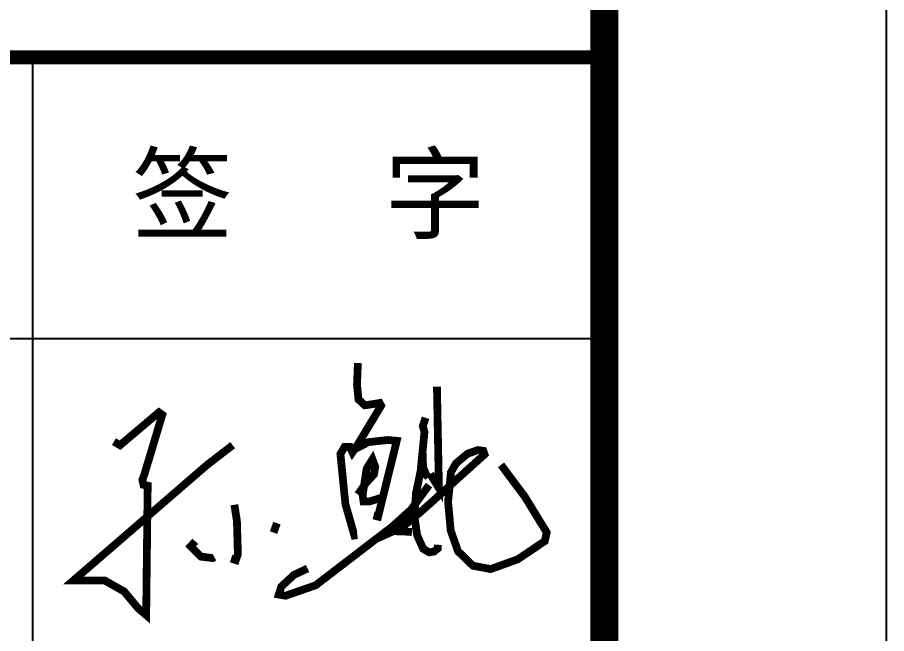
# Model space of a CAD drawing. Extents: x -17471 to 313636, y -71590 to 757901.
# Drawn here: x 310556 to 313636, y 316568 to 318751 of the extents above; entities that cross this region are included whole.
import ezdxf

# ---------------------------------------------------------------- set-up
doc = ezdxf.new("R2010")
doc.units = 0
doc.header["$LTSCALE"] = 1000
doc.header["$MEASUREMENT"] = 0
for name, color, linetype in [('1505', 2, 'Continuous'), ('PUB_TITLE', 4, 'Continuous'), ('图框', 7, 'Continuous')]:
    doc.layers.add(name, color=color, linetype=linetype)
doc.layers.add('修改', color=7, linetype='Continuous', lineweight=20)
doc.styles.add('STYLE-黑体', font='simhei.ttf')

# ---------------------------------------------------------------- blocks, each defined once
blk = doc.blocks.new('5555')
at = {"layer": '修改', "color": 1, "const_width": 750}
for points in [[(2546225, -869415), (2546141, -871490), (2546284, -872921), (2546892, -873483), (2547353, -873421), (2548330, -873265), (2548330, -873265), (2548464, -873530), (2546131, -877395), (2545700, -878022), (2545455, -877483), (2544954, -877483), (2544541, -878175), (2545024, -883015), (2545889, -886026), (2545889, -886026), (2546173, -885988)], [(2553842, -871686), (2554034, -881467), (2553203, -880091)], [(2522716, -876986), (2523307, -877329), (2527057, -874161), (2527376, -874398), (2525673, -880071), (2525460, -880674), (2525567, -881147), (2525969, -881229), (2525824, -893691), (2525038, -893023), (2523701, -891421), (2521816, -890353), (2518817, -890353), (2531694, -879226), (2534158, -877327)], [(2552744, -874687), (2552478, -875485), (2552640, -876061), (2552271, -879813), (2551827, -881934), (2551665, -884135), (2551931, -885996), (2552522, -887311), (2553108, -887654), (2553573, -887567), (2553914, -887284), (2553928, -886921)], [(2545915, -877708), (2547248, -877032), (2549110, -876828), (2549966, -876910), (2549748, -877820), (2548171, -884205), (2547736, -884097)], [(2548009, -886338), (2549639, -885613), (2550404, -885303), (2552445, -883610), (2556119, -880300), (2558144, -878476), (2558428, -878219), (2558316, -877868), (2557803, -877796), (2556786, -878149), (2555672, -879093), (2555192, -879934), (2554915, -882771), (2555166, -885531), (2555870, -887541), (2557317, -888942), (2559021, -889258), (2561621, -888324), (2564234, -886571), (2564424, -885738), (2562327, -882313), (2560017, -879222)], [(2552456, -877937), (2552509, -879438), (2552793, -880162), (2553011, -880429)], [(2546228, -882073), (2547016, -880960), (2547777, -880131), (2547900, -879412), (2547628, -878692), (2547071, -879588), (2546679, -882105), (2546773, -882759), (2547300, -882759), (2548474, -882399), (2548609, -882432)], [(2541379, -889203), (2540053, -889824), (2538845, -890950), (2538602, -891716), (2539269, -891824), (2542160, -890818), (2549533, -885171), (2551342, -883541), (2553086, -881169)], [(2534323, -883065), (2534568, -884614), (2534661, -887828), (2534463, -888399), (2534008, -888248)], [(2538421, -884840), (2538097, -885745)], [(2548009, -886338), (2549639, -885613), (2550577, -885631), (2551434, -885695)], [(2530557, -886583), (2530115, -887061), (2531094, -888062), (2532236, -888202), (2532236, -888202), (2532398, -888111)]]:
    blk.add_lwpolyline(points, dxfattribs=at)
blk = doc.blocks.new('A$C12B23ACB')
at = {"xscale": 0.05512500554323196, "yscale": 0.05512500554323196, "zscale": 0.05512500554323196}
blk.add_blockref('5555', (-135647.2, 47796.9), dxfattribs=at)
blk = doc.blocks.new('结构图签1')
at = {"layer": '图框', "color": 0}
blk.add_line((333761.4, 48652.6), (339770.6, 48652.6), dxfattribs=at)
blk.add_line((333761.4, 48652.6), (339770.6, 48652.6), dxfattribs=at)
at = {"layer": '图框', "color": 4, "const_width": 98.6}
blk.add_lwpolyline([(333761.4, 58400), (339770.6, 58400), (339770.6, 1000), (333761.4, 1000)], close=True, dxfattribs=at)
at = {"layer": '图框', "color": 0, "const_width": 50}
blk.add_lwpolyline([(333761.4, 49648.6), (339770.6, 49648.6), (339770.6, 39489.4), (333761.4, 39489.4)], close=True, dxfattribs=at)
at = {"layer": '图框', "color": 0}
for points in [[(337745.4, 48652.6), (337745.4, 49648.6)], [(337745.4, 42875.8), (337745.4, 48652.6)]]:
    blk.add_lwpolyline(points, dxfattribs=at)
at = {"layer": '1505', "xscale": 0.667, "yscale": 0.667, "zscale": 0.667}
blk.add_blockref('A$C12B23ACB', (335753.4, 48652.6), dxfattribs=at)
at = {"layer": '图框', "color": 0, "style": 'STYLE-黑体'}
blk.add_text('签   字', height=262.94, dxfattribs=at).set_placement((338096.3, 49033.4))

msp = doc.modelspace()

# ---------------------------------------------------------------- linework, layer by layer
at = {"layer": 'PUB_TITLE'}
msp.add_lwpolyline([(187535.9, 268960.3), (313635.9, 268960.3), (313635.9, 328360.3), (187535.9, 328360.3)], close=True, dxfattribs=at)
at = {"layer": 'PUB_TITLE', "const_width": 100}
msp.add_lwpolyline([(190035.9, 269960.3), (312635.9, 269960.3), (312635.9, 327360.3), (190035.9, 327360.3)], close=True, dxfattribs=at)

# ---------------------------------------------------------------- block references
msp.add_blockref('结构图签1', (-27134.7, 268960.3))

doc.saveas('drawing.dxf')
